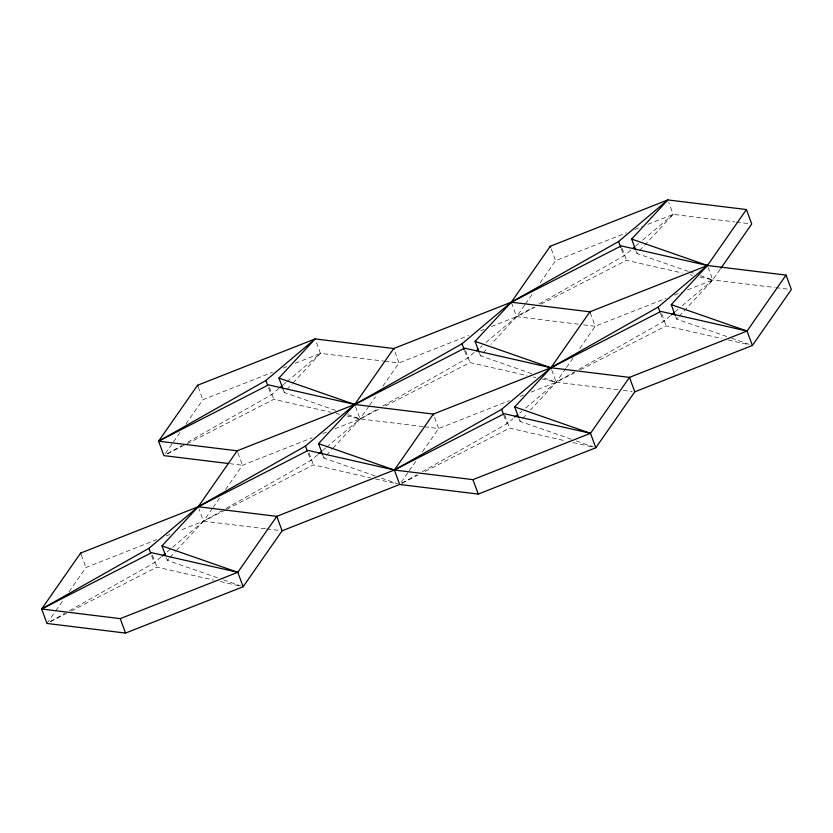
<?xml version="1.0" encoding="UTF-8"?>
<svg xmlns="http://www.w3.org/2000/svg" width="833" height="833" viewBox="0 0 833 833"><rect width="100%" height="100%" fill="white"/><g stroke="black" fill="none" stroke-linecap="round" stroke-linejoin="round"><path stroke-width="0.62" stroke-dasharray="4.17 3.12" d="M46.96 623.459L55.051 611.849M55.79 610.787L63.141 600.239M69.024 591.794L85.945 567.512L156.729 539.617M165.382 453.516L172.733 442.969M173.472 441.906L180.084 432.41M185.967 423.966L202.888 399.684L272.464 372.268M212.342 508.515L203.512 521.187L176.148 550.78M213.071 507.464L219.693 497.967M225.576 489.523L242.497 465.241L312.073 437.825M368.884 406.244L360.064 418.916L332.69 448.508M369.623 405.192L375.506 396.747M382.857 386.189L399.038 362.969L468.625 335.553M401.142 482.359L408.493 471.801M409.232 470.749L415.844 461.243M422.466 451.746L438.647 428.526L509.432 400.631M524.696 305.034L516.606 316.644L491.012 344.331M525.436 303.972L533.526 292.362M540.148 282.866L555.59 260.698L626.374 232.813M565.774 368.478L556.215 382.201L530.611 409.888M566.513 367.415L573.135 357.919M579.747 348.423L595.199 326.255L665.973 298.36M720.118 269.371L712.767 279.93L679.218 316.207M335.605 410.398L284.261 392.499L286.021 390.594M286.906 389.636L292.206 383.909M293.091 382.951L320.455 353.359L383.586 361.085M217.444 577.79L167.318 560.328L169.078 558.422M169.963 557.464L175.263 551.738M375.214 475.945L323.87 458.056L325.63 456.151M326.515 455.193L331.815 449.466M531.766 373.673L480.412 355.785L482.182 353.879M483.067 352.921L487.472 348.152M688.308 271.402L636.964 253.513L638.724 251.608M639.609 250.65L673.158 214.373L734.998 221.932M571.365 439.23L520.021 421.342L521.781 419.436M522.666 418.478L527.081 413.699M726.699 336.532L676.573 319.07L678.333 317.165M187.623 442.219L271.194 394.946L279.076 388.293M283.012 384.971L285.969 382.472M286.958 381.639L320.455 353.359L315.582 340.124M69.545 610.683L154.251 562.775L161.144 556.954M167.058 551.956L203.512 521.187L221.578 510.962M226.097 508.411L310.803 460.503L317.696 454.683M322.621 450.518L325.578 448.029M326.567 447.196L360.064 418.916L377.005 409.336M382.649 406.14L467.344 358.232L475.226 351.578M480.152 347.423L482.13 345.757M486.066 342.425L516.606 316.644L533.547 307.065M539.201 303.868L623.896 255.96L630.789 250.139M635.714 245.974L638.672 243.486M642.618 240.154L673.158 214.373L668.732 202.336M422.258 471.697L506.953 423.789L512.868 418.801M519.761 412.97L521.729 411.315M525.675 407.983L556.215 382.201L574.281 371.976M578.8 369.425L663.505 321.517L670.398 315.697M675.324 311.532L678.281 309.043M682.217 305.711L712.767 279.93L774.607 287.489M167.298 453.714L181.979 445.405M50.355 621.543L65.036 613.234M401.923 483.192L416.604 474.883M167.381 453.85L185.894 444.364M187.05 443.77L273.828 399.319L330.899 412.283M535.119 307.158L516.606 316.644L491.418 326.567M540.909 304.191L626.531 260.323L682.331 273.005M378.578 409.43L360.064 418.916L333.669 429.318M385.512 405.869L469.989 362.594L527.05 375.568M225.493 509.921L203.512 521.187L179.522 530.642M226.649 509.327L313.437 464.866L370.498 477.84M50.438 621.678L66.63 613.38M71.263 611.005L156.885 567.138L213.956 580.112M574.728 372.715L556.215 382.201L531.017 392.124M580.518 369.748L666.14 325.88L721.94 338.562M401.985 483.286L418.176 474.987M425.122 471.426L509.588 428.152L565.388 440.834M283.262 368.019L286.864 366.593M295.257 363.282L320.455 353.359M634.767 229.502L641.962 226.659M647.959 224.296L673.158 214.373M480.62 330.826L484.223 329.41M322.871 433.566L326.474 432.15M674.376 295.059L681.571 292.216M687.569 289.853L712.767 279.93L708.331 267.893M166.319 535.838L169.922 534.422M520.229 396.383L523.822 394.957M736.289 222.099L749.169 223.671M775.887 287.645L788.778 289.228M578.446 324.204L516.606 316.644L511.962 304.003M583.6 324.839L595.199 326.255L590.326 313.021M384.867 361.241L399.038 362.969L394.727 351.234M618.055 389.761L556.215 382.201L542.262 379.025M623.209 390.396L632.226 391.5M423.185 426.631L360.064 418.916L346.111 415.74M424.476 426.798L438.647 428.526L434.326 416.792M229.606 463.669L242.497 465.241L237.842 452.611M265.352 528.747L203.512 521.187L199.087 509.15M266.643 528.903L279.524 530.486M689.943 274.734L692.473 275.317M700.084 277.045L712.767 279.93L700.532 275.671M728.271 340.01L748.565 344.612M533.391 377.005L535.921 377.588M573 442.562L592.013 446.884M335.97 413.439L339.77 414.303M375.568 478.996L397.133 483.89M220.297 581.549L240.581 586.161M689.537 271.829L695.649 273.963M731.582 338.24L749.919 344.633M543.991 377.943L556.215 382.201L551.571 369.56M576.259 440.938L593.377 446.904M347.83 414.657L360.064 418.916L355.191 405.681M381.327 478.08L397.216 483.619M223.556 579.924L240.675 585.891M675.688 316.665L676.573 319.07M661.714 313.854L666.14 325.88M660.402 313.093L663.505 321.517M636.079 251.108L636.964 253.513M622.105 248.296L626.531 260.323M621.241 248.744L623.896 255.96M551.269 248.963L555.59 260.698M519.136 418.937L520.021 421.342M504.725 414.917L509.588 428.152M503.85 415.365L506.953 423.789M479.527 353.379L480.412 355.785M465.564 350.568L469.989 362.594M464.689 351.016L467.344 358.232M322.538 454.443L323.87 458.056M309.012 452.84L313.437 464.866M308.148 453.287L310.803 460.503M282.928 388.896L284.261 392.499M269.403 387.283L273.828 399.319M268.538 387.73L271.194 394.946M198.233 387.053L202.888 399.684M166.433 557.923L167.318 560.328M152.46 555.111L156.885 567.138M151.596 555.559L154.251 562.775M81.29 554.882L85.945 567.512"/><path stroke-width="1.25" d="M786.04 275.098L791.35 289.54L752.366 345.476L634.798 391.812L595.824 447.748L478.257 494.084L399.663 484.473L282.095 530.798L243.121 586.744L125.554 633.07L46.96 623.459L41.65 609.017L80.634 553.07L198.202 506.745L308.127 450.434L394.353 470.031L472.936 479.641L590.503 433.316L629.488 377.37L747.055 331.045L786.04 275.098L707.446 265.488L621.22 245.891L511.295 302.202L393.728 348.527L315.145 338.916L197.577 385.252L158.593 441.188L163.903 455.63L228.325 463.512M720.857 268.32L751.741 223.983L746.43 209.541L667.847 199.93L618.586 241.518L511.295 302.202L462.034 343.79L354.743 404.474L305.482 446.061L198.202 506.745L148.94 548.333L41.65 609.017L120.233 618.627L237.801 572.302L276.785 516.356L394.353 470.031L504.277 413.709L590.503 433.316L595.824 447.748M635.631 249.91L631.653 239.071L667.847 199.93L550.28 246.256L511.295 302.202L475.102 341.343L479.09 352.172M675.24 315.457L671.252 304.628L707.446 265.488L746.43 209.541M282.928 388.896L278.951 378.067L315.145 338.916L265.883 380.504L158.593 441.188L237.176 450.799L354.743 404.474L464.668 348.163L550.905 367.759L629.488 377.37L634.798 391.812M165.548 555.517L162.008 545.886L198.202 506.745L237.176 450.799L237.509 451.705M322.538 454.443L318.55 443.614L354.743 404.474L393.728 348.527L394.061 349.433M518.688 417.729L514.711 406.9L550.905 367.759L589.879 311.813L707.446 265.488L631.653 239.071M280.065 387.46L282.033 385.804M162.133 556.121L165.09 553.622M318.685 453.85L321.642 451.351M476.216 350.745L478.184 349.079M632.768 248.473L634.736 246.807M318.55 443.614L394.353 470.031L501.643 409.347L550.905 367.759L658.185 307.075L707.446 265.488M514.836 417.135L517.793 414.636M671.388 314.864L674.345 312.365M158.593 441.188L268.518 384.877L354.743 404.474L433.337 414.084L550.905 367.759L660.829 311.438L747.055 331.045L752.366 345.476M41.65 609.017L151.575 552.695L237.801 572.302L243.121 586.744M671.252 304.628L747.055 331.045M475.102 341.343L550.905 367.759L551.238 368.655M514.711 406.9L590.503 433.316M278.951 378.067L354.743 404.474L355.077 405.379M162.008 545.886L237.801 572.302M658.185 307.075L659.965 311.886M618.586 241.518L620.793 247.536M590.212 312.719L589.879 311.813L511.295 302.202L511.629 303.108M550.28 246.256L550.613 247.162M501.643 409.347L503.413 414.157M462.034 343.79L464.252 349.808M472.936 479.641L478.257 494.084M433.67 414.99L433.337 414.084L394.353 470.031L399.663 484.473M305.482 446.061L307.262 450.872M265.883 380.504L267.653 385.325M282.095 530.798L276.785 516.356L198.202 506.745L198.535 507.651M197.577 385.252L197.91 386.148M148.94 548.333L150.711 553.143M120.233 618.627L125.554 633.07M80.634 553.07L80.968 553.976"/></g></svg>
